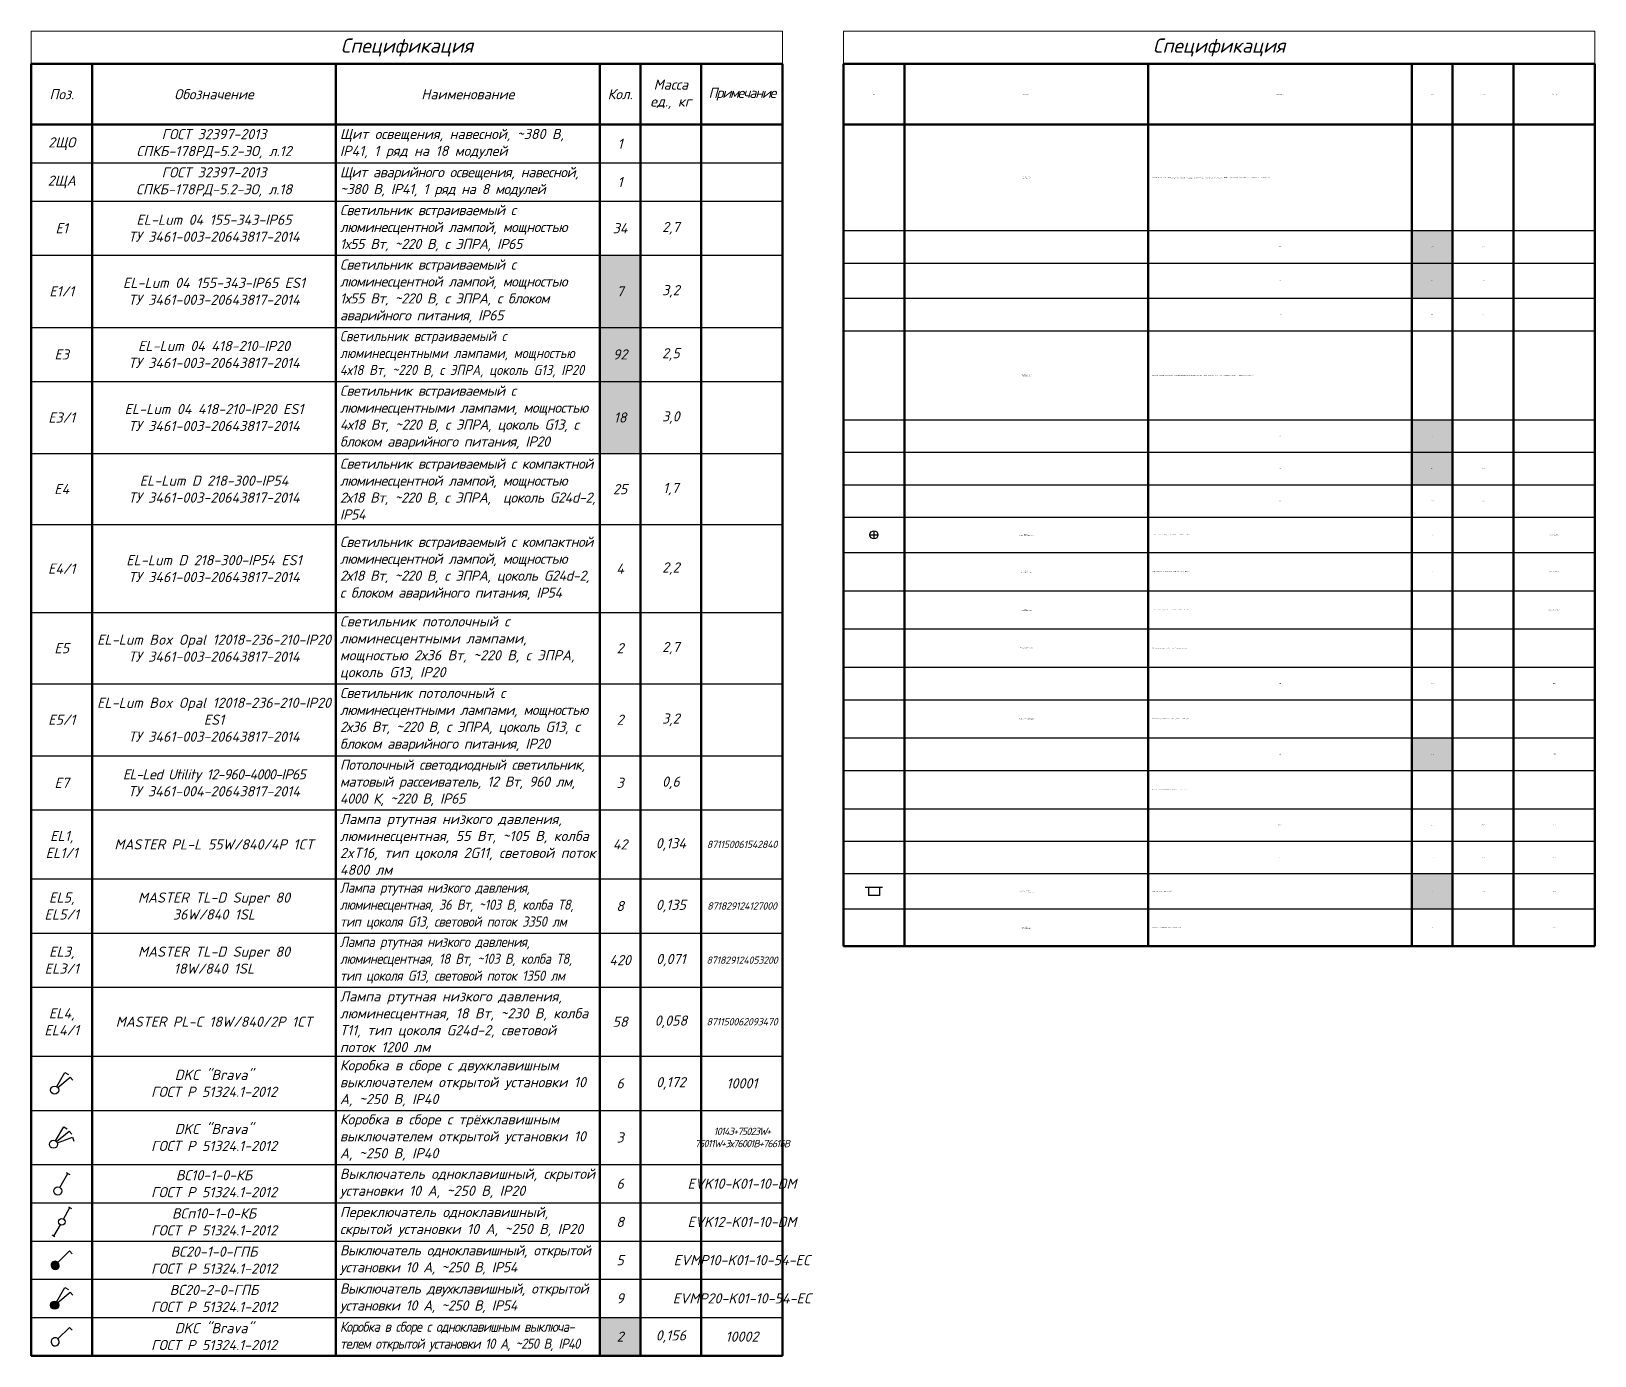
# Model space of a CAD drawing. Header units: millimetres. Extents: x 0 to 1286, y 0 to 420.
# Drawn here: x 901 to 1286, y 88.8 to 415 of the extents above; entities that cross this region are included whole.
import ezdxf
from ezdxf.enums import TextEntityAlignment as Align

# ---------------------------------------------------------------- set-up
doc = ezdxf.new("R2010")
doc.units = ezdxf.units.MM
doc.layers.add('ЭС', color=7, linetype='Continuous')
doc.styles.add('1.8', font='isocpeui.ttf', dxfattribs={"height": 1.8})
doc.styles.add('2.5', font='isocpeui.ttf')
doc.styles.add('3.5', font='isocpeui.ttf', dxfattribs={"height": 3.5})

# ---------------------------------------------------------------- blocks, each defined once
blk = doc.blocks.new('Выключатель для открытой установки однополюсный сдвоенный степени защиты IP20÷IP23')
at = {"color": 0, "linetype": 'ByBlock', "lineweight": -2}
for points in [[(0.5, 0.87), (2.5, 4.33), (3.37, 3.83)], [(0.77, 0.64), (3.83, 3.21), (4.47, 2.45)]]:
    blk.add_lwpolyline(points, dxfattribs=at)
blk.add_circle((0, 0), 1, dxfattribs=at)
blk = doc.blocks.new('Выключатель для открытой установки однополюсный строенный степени защиты IP20÷IP23')
at = {"color": 0, "linetype": 'ByBlock', "lineweight": -2}
for points in [[(0.5, 0.87), (2.5, 4.33), (3.37, 3.83)], [(0.77, 0.64), (3.83, 3.21), (4.47, 2.45)], [(0.94, 0.34), (4.7, 1.71), (5.04, 0.77)]]:
    blk.add_lwpolyline(points, dxfattribs=at)
blk.add_circle((0, 0), 1, dxfattribs=at)
at = {"style": '2.5'}
for tag, p in [('1', (3.5, 6.06)), ('2', (5.36, 4.5)), ('3', (6.58, 2.39))]:
    blk.add_attdef(tag, text='', height=2.5, dxfattribs=at).set_placement(p, align=Align.MIDDLE_CENTER)
blk = doc.blocks.new('Выключатель для скрытой установки однополюсный степени защиты IP20÷IP23')
at = {"color": 0, "linetype": 'ByBlock', "lineweight": -2}
for p, q in [((0.5, 0.87), (2.5, 4.33)), ((2.07, 4.58), (2.93, 4.08))]:
    blk.add_line(p, q, dxfattribs=at)
blk.add_circle((0, 0), 1, dxfattribs=at)
at = {"style": '2.5'}
blk.add_attdef('1', text='', height=2.5, dxfattribs=at).set_placement((3.5, 6.06), align=Align.MIDDLE_CENTER)
blk = doc.blocks.new('Переключатель для скрытой установки на два направления без нулевого положения однополюсный степени защиты IP20÷IP23')
at = {"color": 0, "linetype": 'ByBlock', "lineweight": -2}
for points in [[(0.5, 0.87), (2.5, 4.33)], [(2.07, 4.58), (2.93, 4.08)], [(-2.07, -4.58), (-2.93, -4.08)], [(-0.5, -0.87), (-2.5, -4.33)]]:
    blk.add_lwpolyline(points, dxfattribs=at)
blk.add_circle((0, 0), 1, dxfattribs=at)
at = {"style": '2.5'}
blk.add_attdef('1', text='', height=2.5, dxfattribs=at).set_placement((3.5, 6.06), align=Align.MIDDLE_CENTER)
blk = doc.blocks.new('Выключатель для открытой установки однополюсный степени защиты IP44÷IP55')
at = {"linetype": 'ByBlock', "lineweight": -2}
h = blk.add_hatch(color=0, dxfattribs=at)
h.dxf.hatch_style = 1
h.paths.add_polyline_path([(-0.66, -0.75, 0.985277), (0.68, 0.73, 1.014943)])
at = {"color": 0, "linetype": 'ByBlock', "lineweight": -2}
blk.add_lwpolyline([(4.19, 2.87), (3.48, 3.57), (0.68, 0.73, 1.014943), (-0.66, -0.75, 0.985277), (0.68, 0.73)], format="xyb", dxfattribs=at)
blk = doc.blocks.new('Выключатель для открытой установки однополюсный сдвоенный степени защиты IP44÷IP55')
at = {"color": 0, "linetype": 'ByBlock', "lineweight": -2}
for points in [[(0.5, 0.87), (2.5, 4.33), (3.37, 3.83)], [(0.77, 0.64), (3.83, 3.21), (4.47, 2.45)]]:
    blk.add_lwpolyline(points, dxfattribs=at)
at = {"color": 0, "linetype": 'ByBlock', "lineweight": -2, "const_width": 1}
blk.add_lwpolyline([(-0.5, 0, 1), (0.5, 0, 1)], format="xyb", close=True, dxfattribs=at)
at = {"color": 0, "linetype": 'ByBlock', "lineweight": -2}
blk.add_circle((0, 0), 1, dxfattribs=at)
at = {"style": '2.5'}
for tag, p in [('1', (3.5, 6.06)), ('2', (5.36, 4.5))]:
    blk.add_attdef(tag, text='', height=2.5, dxfattribs=at).set_placement(p, align=Align.MIDDLE_CENTER)
blk = doc.blocks.new('Выключатель для открытой установки однополюсный степени защиты IP20÷IP23')
at = {"color": 0, "linetype": 'ByBlock', "lineweight": -2}
blk.add_lwpolyline([(4.19, 2.87), (3.48, 3.57), (0.68, 0.73, 1.014943), (-0.66, -0.75, 0.985277), (0.68, 0.73)], format="xyb", dxfattribs=at)
blk = doc.blocks.new('*T748')
at = {"layer": 'Defpoints', "color": 8, "linetype": 'ByBlock', "lineweight": 0, "transparency": 16777216}
for p, q in [((0, 0), (185, 0)), ((0, 0), (0, -8)), ((185, 0), (185, -8))]:
    blk.add_line(p, q, dxfattribs=at)
at = {"layer": 'ЭС', "color": 0, "linetype": 'ByBlock', "lineweight": 50, "transparency": 16777216}
for p, q in [((0, -8), (185, -8)), ((0, -8), (0, -326.17)), ((15, -8), (15, -326.17)), ((75, -8), (75, -326.17)), ((140, -8), (140, -326.17)), ((150, -8), (150, -326.17)), ((165, -8), (165, -326.17)), ((185, -8), (185, -326.17)), ((0, -23), (185, -23)), ((0, -326.17), (185, -326.17))]:
    blk.add_line(p, q, dxfattribs=at)
at = {"layer": 'ЭС', "color": 0, "linetype": 'ByBlock', "lineweight": 30, "transparency": 16777216}
for p, q in [((0, -32.42), (185, -32.42)), ((0, -41.83), (185, -41.83)), ((0, -55.17), (185, -55.17)), ((0, -72.92), (185, -72.92)), ((0, -86.25), (185, -86.25)), ((0, -104), (185, -104)), ((0, -121.5), (185, -121.5)), ((0, -143.17), (185, -143.17)), ((0, -160.67), (185, -160.67)), ((0, -178.42), (185, -178.42)), ((0, -191.75), (185, -191.75)), ((0, -208.75), (185, -208.75)), ((0, -222.09), (185, -222.09)), ((0, -235.42), (185, -235.42)), ((0, -252.42), (185, -252.42)), ((0, -265.75), (185, -265.75)), ((0, -279.09), (185, -279.09)), ((0, -288.5), (185, -288.5)), ((0, -297.92), (185, -297.92)), ((0, -307.34), (185, -307.34)), ((0, -316.75), (185, -316.75))]:
    blk.add_line(p, q, dxfattribs=at)
at = {"layer": 'ЭС', "color": 3, "transparency": 16777216}
for points in [[(140, -55.17), (140, -72.92), (150, -55.17), (150, -72.92)], [(140, -72.92), (140, -86.25), (150, -72.92), (150, -86.25)], [(140, -86.25), (140, -104), (150, -86.25), (150, -104)], [(140, -316.75), (140, -326.17), (150, -316.75), (150, -326.17)]]:
    blk.add_solid(points, dxfattribs=at)
at = {"layer": 'ЭС', "color": 5, "transparency": 16777216}
for name, p in [('Выключатель для открытой установки однополюсный сдвоенный степени защиты IP20÷IP23', (5.76, -260.75)), ('Выключатель для открытой установки однополюсный строенный степени защиты IP20÷IP23', (5.48, -274.09)), ('Выключатель для открытой установки однополюсный сдвоенный степени защиты IP44÷IP55', (5.76, -313.71))]:
    blk.add_blockref(name, p, dxfattribs=at)
at = {"layer": 'ЭС', "color": 1, "transparency": 16777216}
for name, p in [('Выключатель для скрытой установки однополюсный степени защиты IP20÷IP23', (6.53, -285.59)), ('Выключатель для открытой установки однополюсный степени защиты IP44÷IP55', (5.9, -303.91)), ('Выключатель для открытой установки однополюсный степени защиты IP20÷IP23', (5.9, -322.75))]:
    blk.add_blockref(name, p, dxfattribs=at)
at = {"layer": 'ЭС', "color": 1, "transparency": 16777216, "xscale": 0.8096573125620385, "yscale": 0.8096573125620385, "zscale": 0.8096573125620385}
blk.add_blockref('Переключатель для скрытой установки на два направления без нулевого положения однополюсный степени защиты IP20÷IP23', (7.5, -293.21), dxfattribs=at)
at = {"layer": 'ЭС', "color": 0, "transparency": 16777216}
for s, insert, char_height, width, attachment_point, style in [('{\\fISOCPEUR|b1|i1|c204|p34;Спецификация}', (92.5, -4), 3.5, 183, 5, '3.5'), ('Поз.', (7.5, -15.5), 2.5, 13, 5, '2.5'), ('Обозначение', (45, -15.5), 2.5, 58, 5, '2.5'), ('Наименование', (107.5, -15.5), 2.5, 63, 5, '2.5'), ('Кол.', (145, -15.5), 2.5, 8, 5, '2.5'), ('Масса ед., кг', (157.5, -15.5), 2.5, 13, 5, '2.5'), ('{\\T0.85;Примечание}', (175, -15.5), 2.5, 18, 5, '2.5'), ('2ЩО', (7.5, -27.71), 2.5, 13, 5, '2.5'), ('ГОСТ 32397-2013\\PСПКБ-178РД-5.2-ЭО, л.12', (45, -27.71), 2.5, 58, 5, '2.5'), ('Щит освещения, навесной, ~380 В, IP41, 1 ряд на 18 модулей', (76, -27.71), 2.5, 63, 4, '2.5'), ('1', (145, -27.71), 2.5, 8, 5, '2.5'), ('ГОСТ 32397-2013\\PСПКБ-178РД-5.2-ЭО, л.18', (45, -37.12), 2.5, 58, 5, '2.5'), ('{\\T0.95;Щит аварийного освещения, навесной, ~380 В, IP41, 1 ряд на 8 модулей}', (76, -37.12), 2.5, 63, 4, '2.5'), ('2ЩА', (7.5, -37.12), 2.5, 13, 5, '2.5'), ('1', (145, -37.12), 2.5, 8, 5, '2.5'), ('EL-Lum 04 155-343-IP65\\PТУ 3461-003-20643817-2014', (45, -48.5), 2.5, 58, 5, '2.5'), ('{\\T0.95;Светильник встраиваемый с люминесцентной лампой, мощностью 1х55 Вт, ~220 В, с ЭПРА, IP65}', (76, -48.5), 2.5, 63, 4, '2.5'), ('Е1', (7.5, -48.5), 2.5, 13, 5, '2.5'), ('34', (145, -48.5), 2.5, 8, 5, '2.5'), ('2,7', (157.5, -48.5), 2.5, 13, 5, '2.5'), ('{\\T0.95;Светильник встраиваемый с люминесцентной лампой, мощностью 1х55 Вт, ~220 В, с ЭПРА, с блоком аварийного питания, IP65}', (76, -64.04), 2.5, 63, 4, '2.5'), ('EL-Lum 04 155-343-IP65 ES1\\PТУ 3461-003-20643817-2014', (45, -64.04), 2.5, 58, 5, '2.5'), ('Е1/1', (7.5, -64.04), 2.5, 13, 5, '2.5'), ('7', (145, -64.04), 2.5, 8, 5, '2.5'), ('3,2', (157.5, -64.04), 2.5, 13, 5, '2.5'), ('EL-Lum 04 418-210-IP20\\PТУ 3461-003-20643817-2014', (45, -79.58), 2.5, 58, 5, '2.5'), ('{\\W0.9;Светильник встраиваемый с люминесцентными лампами, мощностью 4х18 Вт, ~220 В, с ЭПРА, цоколь G13, IP20}', (76, -79.58), 2.5, 63, 4, '2.5'), ('E3', (7.5, -79.58), 2.5, 13, 5, '2.5'), ('92', (145, -79.58), 2.5, 8, 5, '2.5'), ('2,5', (157.5, -79.58), 2.5, 13, 5, '2.5'), ('{\\T0.95;Светильник встраиваемый с люминесцентными лампами, мощностью 4х18 Вт, ~220 В, с ЭПРА, цоколь G13, с блоком аварийного питания, IP20}', (76, -95.12), 2.5, 63, 4, '2.5'), ('EL-Lum 04 418-210-IP20 ES1\\PТУ 3461-003-20643817-2014', (45, -95.12), 2.5, 58, 5, '2.5'), ('E3/1', (7.5, -95.12), 2.5, 13, 5, '2.5'), ('18', (145, -95.12), 2.5, 8, 5, '2.5'), ('3,0', (157.5, -95.12), 2.5, 13, 5, '2.5'), ('{\\T0.95;Светильник встраиваемый с компактной люминесцентной лампой, мощностью 2х18 Вт, ~220 В, с ЭПРА,  цоколь G24d-2, IP54}', (76, -112.75), 2.5, 63, 4, '2.5'), ('E4', (7.5, -112.75), 2.5, 13, 5, '2.5'), ('EL-Lum D 218-300-IP54\\PТУ 3461-003-20643817-2014', (45, -112.75), 2.5, 58, 5, '2.5'), ('25', (145, -112.75), 2.5, 8, 5, '2.5'), ('1,7', (157.5, -112.75), 2.5, 13, 5, '2.5'), ('{\\T0.95;Светильник встраиваемый с компактной люминесцентной лампой, мощностью 2х18 Вт, ~220 В, с ЭПРА, цоколь G24d-2, с блоком аварийного питания, IP54}', (76, -132.33), 2.5, 63, 4, '2.5'), ('EL-Lum D 218-300-IP54 ES1\\PТУ 3461-003-20643817-2014', (45, -132.33), 2.5, 58, 5, '2.5'), ('2,2', (157.5, -132.33), 2.5, 13, 5, '2.5'), ('E4/1', (7.5, -132.33), 2.5, 13, 5, '2.5'), ('4', (145, -132.33), 2.5, 8, 5, '2.5'), ('Светильник потолочный с люминесцентными лампами, мощностью 2х36 Вт, ~220 В, с ЭПРА, цоколь G13, IP20', (76, -151.92), 2.5, 63, 4, '2.5'), ('EL-Lum Box Opal 12018-236-210-IP20\\PТУ 3461-003-20643817-2014', (45, -151.92), 2.5, 58, 5, '2.5'), ('Е5', (7.5, -151.92), 2.5, 13, 5, '2.5'), ('2', (145, -151.92), 2.5, 8, 5, '2.5'), ('2,7', (157.5, -151.92), 2.5, 13, 5, '2.5'), ('{\\T0.95;Светильник }потолочный {\\T0.95;с люминесцентными лампами, мощностью 2х36 Вт, ~220 В, с ЭПРА, цоколь G13, с блоком аварийного питания, IP20}', (76, -169.54), 2.5, 63, 4, '2.5'), ('EL-Lum Box Opal 12018-236-210-IP20 ES1\\PТУ 3461-003-20643817-2014', (45, -169.54), 2.5, 58, 5, '2.5'), ('Е5/1', (7.5, -169.54), 2.5, 13, 5, '2.5'), ('2', (145, -169.54), 2.5, 8, 5, '2.5'), ('3,2', (157.5, -169.54), 2.5, 13, 5, '2.5'), ('{\\T0.95;Потолочный светодиодный светильник, матовый рассеиватель, 12 Вт, 960 лм, 4000 К, ~220 В, IP65}', (76, -185.08), 2.5, 63, 4, '2.5'), ('Е7', (7.5, -185.08), 2.5, 13, 5, '2.5'), ('{\\T0.9;EL-Led Utility 12-960-4000-IP65\\P}ТУ 3461-004-20643817-2014', (45, -185.08), 2.5, 58, 5, '2.5'), ('3', (145, -185.08), 2.5, 8, 5, '2.5'), ('0,6', (157.5, -185.08), 2.5, 13, 5, '2.5'), ('Лампа ртутная низкого давления, люминесцентная, 55 Вт, ~105 В, колба 2xT16, тип цоколя 2G11, световой поток 4800 лм', (76, -200.25), 2.5, 63, 4, '2.5'), ('ЕL1, ЕL1/1', (7.5, -200.25), 2.5, 13, 5, '2.5'), ('MASTER PL-L 55W/840/4P 1CT', (45, -200.25), 2.5, 58, 5, '2.5'), ('42', (145, -200.25), 2.5, 8, 5, '2.5'), ('0,134', (157.5, -200.25), 2.5, 13, 5, '2.5'), ('{\\T0.95;871150061542840}', (175, -200.25), 1.8, 18, 5, '1.8'), ('{\\W0.9;\\T0.95;Лампа ртутная низкого давления, люминесцентная, 36 Вт, ~103 В, колба Т8, тип цоколя G13, световой поток 3350 лм}', (76, -215.42), 2.5, 63, 4, '2.5'), ('ЕL5, ЕL5/1', (7.5, -215.42), 2.5, 13, 5, '2.5'), ('MASTER TL-D Super 80\\P36W/840 1SL', (45, -215.42), 2.5, 58, 5, '2.5'), ('8', (145, -215.42), 2.5, 8, 5, '2.5'), ('0,135', (157.5, -215.42), 2.5, 13, 5, '2.5'), ('{\\T0.95;871829124127000}', (175, -215.42), 1.8, 18, 5, '1.8'), ('{\\W0.9;\\T0.95;Лампа ртутная низкого давления, люминесцентная, 18 Вт, ~103 В, колба Т8, тип цоколя G13, световой поток 1350 лм}', (76, -228.75), 2.5, 63, 4, '2.5'), ('ЕL3, ЕL3/1', (7.5, -228.75), 2.5, 13, 5, '2.5'), ('MASTER TL-D Super 80\\P18W/840 1SL', (45, -228.75), 2.5, 58, 5, '2.5'), ('420', (145, -228.75), 2.5, 8, 5, '2.5'), ('0,071', (157.5, -228.75), 2.5, 13, 5, '2.5'), ('{\\T0.95;871829124053200}', (175, -228.75), 1.8, 18, 5, '1.8'), ('Лампа ртутная низкого давления, люминесцентная, 18 Вт, ~230 В, колба Т11, тип цоколя G24d-2, световой поток 1200 лм', (76, -243.92), 2.5, 63, 4, '2.5'), ('ЕL4, ЕL4/1', (7.5, -243.92), 2.5, 13, 5, '2.5'), ('0,058', (157.5, -243.92), 2.5, 13, 5, '2.5'), ('MASTER PL-C 18W/840/2P 1CT', (45, -243.92), 2.5, 58, 5, '2.5'), ('58', (145, -243.92), 2.5, 8, 5, '2.5'), ('{\\T0.95;871150062093470}', (175, -243.92), 1.8, 18, 5, '1.8'), ('Коробка в сборе с двухклавишным выключателем открытой установки 10 А, ~250 В, IP40', (76, -259.09), 2.5, 63, 4, '2.5'), ('DKC "Brava"^JГОСТ Р 51324.1-2012', (45, -259.09), 2.5, 58, 5, '2.5'), ('6', (145, -259.09), 2.5, 8, 5, '2.5'), ('0,172', (157.5, -259.09), 2.5, 13, 5, '2.5'), ('10001', (175, -259.09), 2.5, 18, 5, '2.5'), ('DKC "Brava"^JГОСТ Р 51324.1-2012', (45, -272.42), 2.5, 58, 5, '2.5'), ('Коробка в сборе с трёхклавишным выключателем открытой установки 10 А, ~250 В, IP40', (76, -272.42), 2.5, 63, 4, '2.5'), ('3', (145, -272.42), 2.5, 8, 5, '2.5'), ('{\\T0.85;10143+75023W+ 75011W+3х76001B+76616B}', (175, -272.42), 1.8, 18, 5, '1.8'), ('ВС10-1-0-КБ^JГОСТ Р 51324.1-2012', (45, -283.8), 2.5, 58, 5, '2.5'), ('Выключатель одноклавишный, скрытой установки 10 А, ~250 В, IP20', (76, -283.8), 2.5, 63, 4, '2.5'), ('6', (145, -283.8), 2.5, 8, 5, '2.5'), ('EVK10-K01-10-DM', (175, -283.8), 2.5, 18, 5, '2.5'), ('ВСп10-1-0-КБ^JГОСТ Р 51324.1-2012', (45, -293.21), 2.5, 58, 5, '2.5'), ('Переключатель одноклавишный, скрытой установки 10 А, ~250 В, IP20', (76, -293.21), 2.5, 63, 4, '2.5'), ('8', (145, -293.21), 2.5, 8, 5, '2.5'), ('EVK12-K01-10-DM', (175, -293.21), 2.5, 18, 5, '2.5'), ('ВС20-1-0-ГПБ^JГОСТ Р 51324.1-2012', (45, -302.63), 2.5, 58, 5, '2.5'), ('{\\T0.95;Выключатель одноклавишный, открытой установки 10 А, ~250 В, IP54}', (76, -302.63), 2.5, 63, 4, '2.5'), ('5', (145, -302.63), 2.5, 8, 5, '2.5'), ('EVMP10-K01-10-54-EC', (175, -302.63), 2.5, 18, 5, '2.5'), ('ВС20-2-0-ГПБ^JГОСТ Р 51324.1-2012', (45, -312.05), 2.5, 58, 5, '2.5'), ('{\\T0.95;Выключатель двухклавишный, открытой установки 10 А, ~250 В, IP54}', (76, -312.05), 2.5, 63, 4, '2.5'), ('9', (145, -312.05), 2.5, 8, 5, '2.5'), ('EVMP20-K01-10-54-EC', (175, -312.05), 2.5, 18, 5, '2.5'), ('DKC "Brava"^JГОСТ Р 51324.1-2012', (45, -321.46), 2.5, 58, 5, '2.5'), ('{\\W0.9;\\T0.9;Коробка в сборе с одноклавишным выключа- телем открытой установки 10 А, ~250 В, IP40}', (76, -321.46), 2.5, 63, 4, '2.5'), ('2', (145, -321.46), 2.5, 8, 5, '2.5'), ('0,156', (157.5, -321.46), 2.5, 13, 5, '2.5'), ('10002', (175, -321.46), 2.5, 18, 5, '2.5')]:
    blk.add_mtext(s, dxfattribs=dict(at, insert=insert, char_height=char_height, width=width, attachment_point=attachment_point, style=style))
blk = doc.blocks.new('Коробка ответвительная')
at = {"color": 0, "linetype": 'ByBlock', "lineweight": -2}
for points in [[(-1, 0), (1, 0)], [(0, 1), (0, -1)]]:
    blk.add_lwpolyline(points, dxfattribs=at)
blk.add_circle((0, 0), 1, dxfattribs=at)
blk = doc.blocks.new('Кабельный короб')
at = {"color": 0, "linetype": 'ByBlock', "lineweight": -2, "ltscale": 5}
blk.add_line((-2.12, 1), (2.12, 1), dxfattribs=at)
at = {"color": 0, "linetype": 'ByBlock', "lineweight": -2}
for p, q in [((-1.35, 1), (-1.35, -1)), ((1.37, 1), (1.37, -1)), ((1.37, -1), (-1.35, -1))]:
    blk.add_line(p, q, dxfattribs=at)
blk = doc.blocks.new('*U751')
at = {"layer": 'ЭС', "color": 6, "transparency": 16777216}
blk.add_blockref('Кабельный короб', (7.41, -211.8), dxfattribs=at)
blk = doc.blocks.new('*T749')
at = {"layer": 'Defpoints', "color": 8, "linetype": 'ByBlock', "lineweight": 0, "transparency": 16777216}
for p, q in [((0, 0), (185, 0)), ((0, 0), (0, -8)), ((185, 0), (185, -8))]:
    blk.add_line(p, q, dxfattribs=at)
at = {"layer": 'ЭС', "color": 0, "linetype": 'ByBlock', "lineweight": 50, "transparency": 16777216}
for p, q in [((0, -8), (185, -8)), ((0, -8), (0, -225.31)), ((15, -8), (15, -225.31)), ((75, -8), (75, -225.31)), ((140, -8), (140, -225.31)), ((150, -8), (150, -225.31)), ((165, -8), (165, -225.31)), ((185, -8), (185, -225.31)), ((0, -23), (185, -23)), ((0, -225.31), (185, -225.31))]:
    blk.add_line(p, q, dxfattribs=at)
at = {"layer": 'ЭС', "color": 0, "linetype": 'ByBlock', "lineweight": 30, "transparency": 16777216}
for p, q in [((0, -49.08), (185, -49.08)), ((0, -57.08), (185, -57.08)), ((0, -65.75), (185, -65.75)), ((0, -73.75), (185, -73.75)), ((0, -95.67), (185, -95.67)), ((0, -103.67), (185, -103.67)), ((0, -111.67), (185, -111.67)), ((0, -119.67), (185, -119.67)), ((0, -128.37), (185, -128.37)), ((0, -137.78), (185, -137.78)), ((0, -147.2), (185, -147.2)), ((0, -156.62), (185, -156.62)), ((0, -164.62), (185, -164.62)), ((0, -174.03), (185, -174.03)), ((0, -182.03), (185, -182.03)), ((0, -191.45), (185, -191.45)), ((0, -199.45), (185, -199.45)), ((0, -207.45), (185, -207.45)), ((0, -216.15), (185, -216.15))]:
    blk.add_line(p, q, dxfattribs=at)
at = {"layer": 'ЭС', "color": 3, "transparency": 16777216}
for points in [[(140, -49.08), (140, -57.08), (150, -49.08), (150, -57.08)], [(140, -57.08), (140, -65.75), (150, -57.08), (150, -65.75)], [(140, -95.67), (140, -103.67), (150, -95.67), (150, -103.67)], [(140, -103.67), (140, -111.67), (150, -103.67), (150, -111.67)], [(140, -174.03), (140, -182.03), (150, -174.03), (150, -182.03)], [(140, -207.45), (140, -216.15), (150, -207.45), (150, -216.15)]]:
    blk.add_solid(points, dxfattribs=at)
at = {"layer": 'ЭС', "color": 1, "transparency": 16777216}
blk.add_blockref('Коробка ответвительная', (7.5, -124.02), dxfattribs=at)
at = {"layer": 'ЭС', "color": 6, "transparency": 16777216}
blk.add_blockref('*U751', (0.09, 0), dxfattribs=at)
at = {"layer": 'ЭС', "color": 0, "transparency": 16777216}
for s, insert, char_height, width, attachment_point, style in [('{\\fISOCPEUR|b1|i1|c204|p34;Спецификация}', (92.5, -4), 3.5, 183, 5, '3.5'), ('Масса ед., кг', (157.5, -15.5), 0.18, 13, 5, '2.5'), ('{\\T0.85;Примечание}', (175, -15.5), 0.18, 18, 5, '2.5'), ('Поз.', (7.5, -15.5), 0.18, 13, 5, '2.5'), ('Обозначение', (45, -15.5), 0.18, 58, 5, '2.5'), ('Наименование', (107.5, -15.5), 0.18, 63, 5, '2.5'), ('Кол.', (145, -15.5), 0.18, 8, 5, '2.5'), ('ВВГнг(А)-LS-0,66^JГОСТ 31996-2012', (45, -36.04), 0.18, 58, 5, '2.5'), ('\\A1;Кабель силовой с медными жилами, {\\A0;с изоляцией и оболочкой из поливинил- хлоридных композиций пониженной пожароопасности, }категории А, с низким дымо- и газовыделением, на напряжение 0,66 кВ, сечением, мм{\\H0.7x;\\S2^ ;\\H1.4286x;:}', (76, -36.04), 0.18, 63, 4, '2.5'), ('2х1,5', (107.5, -53.08), 0.18, 63, 5, '2.5'), ('{\\W0.8;27 м}', (145, -53.08), 0.18, 8, 5, '2.5'), ('0,194', (157.5, -53.08), 0.18, 13, 5, '2.5'), ('3х1,5', (107.5, -61.42), 0.18, 63, 5, '2.5'), ('{\\W0.8;1046 м}', (145, -61.42), 0.18, 8, 5, '2.5'), ('0,216', (157.5, -61.42), 0.18, 13, 5, '2.5'), ('4х1,5', (107.5, -69.75), 0.18, 63, 5, '2.5'), ('10 м', (145, -69.75), 0.18, 8, 5, '2.5'), ('0,248', (157.5, -69.75), 0.18, 13, 5, '2.5'), ('ВВГнг(А)-FRLS-0,66^JГОСТ 31996-2012', (45, -84.71), 0.18, 58, 5, '2.5'), ('\\A1;{\\W0.8;\\T0.95;Кабель силовой огнестойкий с медными жилами, \\A0;с изоляцией и оболочкой из поливинилхлоридных композиций пониженной пожароопасности\\A1;, с низким дымо- и газовыделением\\A0;, \\A1;категории А, на напряжение 0,66 кВ, сечением, мм\\H0.7x;\\S2^ ;\\H1.4286x;:}', (76, -84.71), 0.18, 63, 4, '2.5'), ('2х1,5', (107.5, -99.67), 0.18, 63, 5, '2.5'), ('{\\W0.8;9 м}', (145, -99.67), 0.18, 8, 5, '2.5'), ('0,3', (157.5, -99.67), 0.18, 13, 5, '2.5'), ('3х1,5', (107.5, -107.67), 0.18, 63, 5, '2.5'), ('{\\W0.8;210 м}', (145, -107.67), 0.18, 8, 5, '2.5'), ('0,331', (157.5, -107.67), 0.18, 13, 5, '2.5'), ('4х1,5', (107.5, -115.67), 0.18, 63, 5, '2.5'), ('{\\W0.8;235 м}', (145, -115.67), 0.18, 8, 5, '2.5'), ('0,384', (157.5, -115.67), 0.18, 13, 5, '2.5'), ('80х80х40\\PТУ 3464-028-47022248-2011', (45, -124.02), 0.18, 58, 5, '2.5'), ('Коробка ответвительная квадратная в комплекте с клеммной колодкой', (76, -124.02), 0.18, 63, 4, '2.5'), ('200', (145, -124.02), 0.18, 8, 5, '2.5'), ('53700+ {\\T0.95;43303PL/R}', (175, -124.02), 0.18, 18, 5, '2.5'), ('КМ40002\\PГОСТ Р 50827.1-2009', (45, -133.07), 0.18, 58, 5, '2.5'), ('Коробка одноместная установочная для твёрдых стен, круглая, 65x40 мм', (76, -133.07), 0.18, 63, 4, '2.5'), ('13', (145, -133.07), 0.18, 8, 5, '2.5'), ('UKT10-065-040-000', (175, -133.07), 0.18, 18, 5, '2.5'), ('КМ40022\\PГОСТ Р 50827.1-2009', (45, -142.49), 0.18, 58, 5, '2.5'), ('Коробка одноместная установочная для полых стен, круглая, 65x45 мм', (76, -142.49), 0.18, 63, 4, '2.5'), ('1', (145, -142.49), 0.18, 8, 5, '2.5'), ('UKG10-065-040-000-P', (175, -142.49), 0.18, 18, 5, '2.5'), ('{\\T0.95;ТУ 3491-011-47022248-2003}', (45, -151.91), 0.18, 58, 5, '2.5'), ('{\\T0.95;Труба гибкая, гофрированная из ПНД. Серия 7, наружным диаметром, мм:}', (76, -151.91), 0.18, 63, 4, '2.5'), ('%%C32', (107.5, -160.62), 0.18, 63, 5, '2.5'), ('{\\W0.8;410 м}', (145, -160.62), 0.18, 8, 5, '2.5'), ('70932', (175, -160.62), 0.18, 18, 5, '2.5'), ('ТУ 2247-008-47022248-2002', (45, -169.32), 0.18, 58, 5, '2.5'), ('{\\T0.95;Труба гибкая, гофрированная из ПВХ. Серия 9, наружным диаметром, мм:}', (76, -169.32), 0.18, 63, 4, '2.5'), ('%%C25', (107.5, -178.03), 0.18, 63, 5, '2.5'), ('{\\W0.8;804 м}', (145, -178.03), 0.18, 8, 5, '2.5'), ('91925', (175, -178.03), 0.18, 18, 5, '2.5'), ('{\\T0.9;Держатель оцинкованный двусторонний для крепления труб, диаметром, мм:}', (76, -186.74), 0.18, 63, 4, '2.5'), ('%%C25-26', (107.5, -195.45), 0.18, 63, 5, '2.5'), ('1000', (145, -195.45), 0.18, 8, 5, '2.5'), ('0,0096', (157.5, -195.45), 0.18, 13, 5, '2.5'), ('53357', (175, -195.45), 0.18, 18, 5, '2.5'), ('%%C32', (107.5, -203.45), 0.18, 63, 5, '2.5'), ('500', (145, -203.45), 0.18, 8, 5, '2.5'), ('0,011', (157.5, -203.45), 0.18, 13, 5, '2.5'), ('53359', (175, -203.45), 0.18, 18, 5, '2.5'), ('ТМС 25х17х2000^JТУ 3449–009–47022248–2010', (45, -211.8), 0.18, 58, 5, '2.5'), ('Короб серии ТМС (с плоской основой)', (76, -211.8), 0.18, 63, 4, '2.5'), ('27', (145, -211.8), 0.18, 8, 5, '2.5'), ('0,17917', (157.5, -211.8), 0.18, 13, 5, '2.5'), ('00304', (175, -211.8), 0.18, 18, 5, '2.5'), ('DF^JГОСТ Р 53310-2009^J', (45, -220.73), 0.18, 58, 5, '2.5'), ('Пена для герметизации серии DF, огнестойкая, 740 мл', (76, -220.73), 0.18, 63, 4, '2.5'), ('3', (145, -220.73), 0.18, 8, 5, '2.5'), ('DF1201', (175, -220.73), 0.18, 18, 5, '2.5')]:
    blk.add_mtext(s, dxfattribs=dict(at, insert=insert, char_height=char_height, width=width, attachment_point=attachment_point, style=style))

msp = doc.modelspace()

# ---------------------------------------------------------------- block references
for name, p in [('*T748', (901, 415)), ('*T749', (1101, 415))]:
    msp.add_blockref(name, p)

doc.saveas('drawing.dxf')
